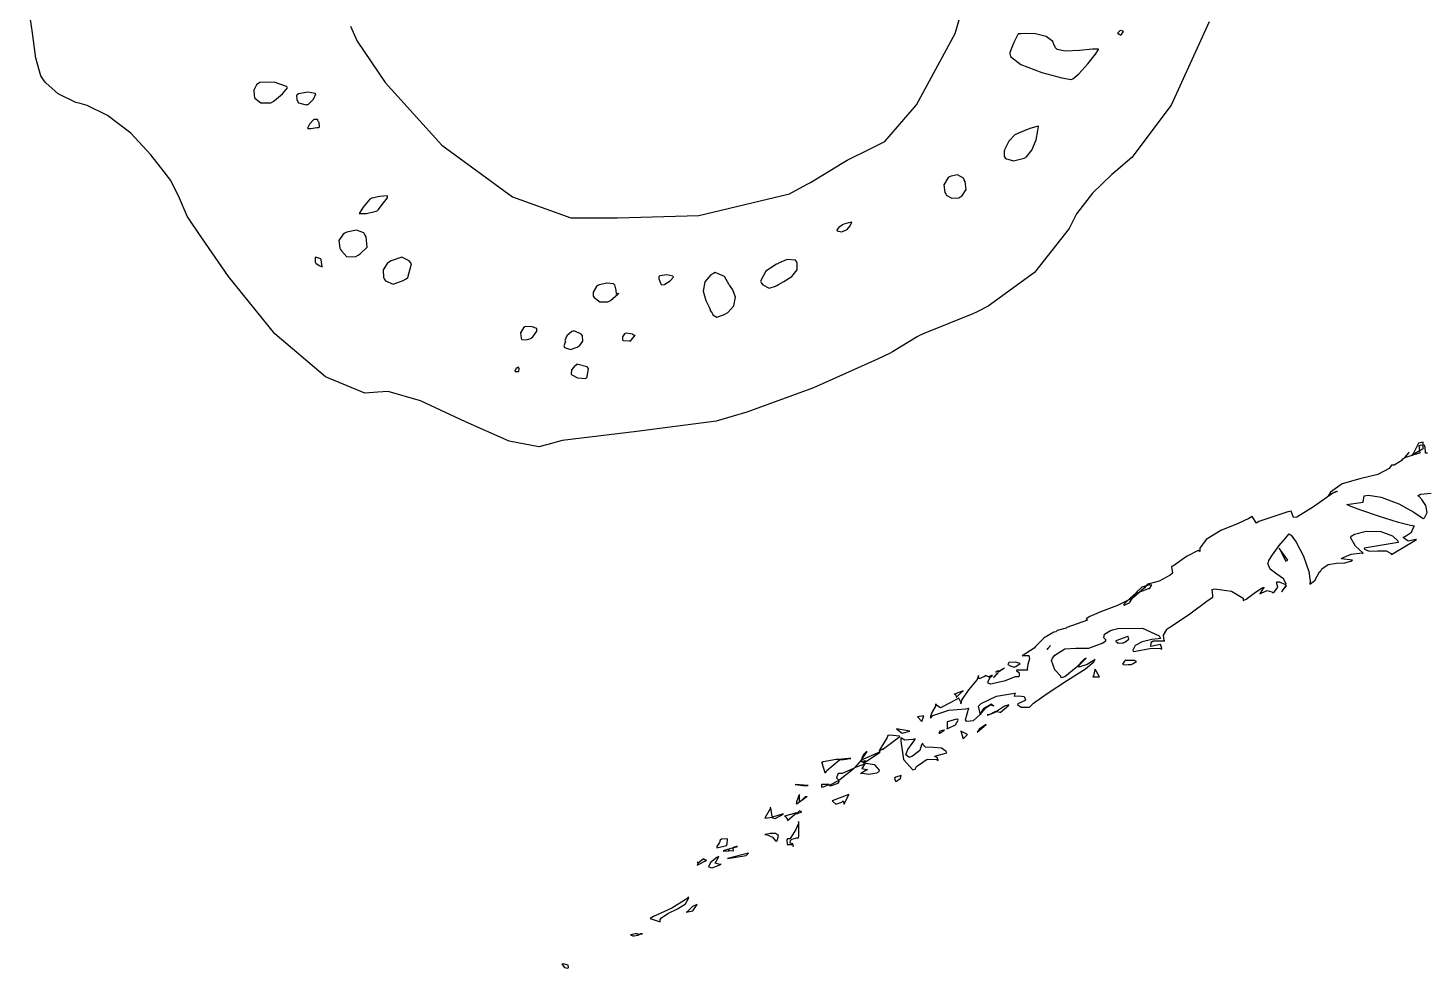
# Model space of a CAD drawing. Extents: x 51 to 306, y 22 to 311.
# Drawn here: x 74.02 to 119.29, y 215.64 to 246.08 of the extents above; entities that cross this region are included whole.
import ezdxf

# ---------------------------------------------------------------- set-up
doc = ezdxf.new("R2010")
doc.units = 0
doc.header["$MEASUREMENT"] = 0

msp = doc.modelspace()

# ---------------------------------------------------------------- linework, layer by layer
at = {"color": 7}
for points in [[(84.4543, 246.133), (84.6737, 245.652), (85.5775, 244.315), (87.4088, 242.276), (89.7033, 240.612), (91.5871, 239.925), (92.2154, 239.925), (93.0921, 239.925), (95.7255, 240.009), (98.6635, 240.709), (99.2367, 241.017), (99.3415, 241.071), (100.365, 241.698), (100.471, 241.759), (100.532, 241.795), (101.255, 242.156), (101.317, 242.182), (101.746, 242.401), (102.769, 243.584), (104.02, 245.896), (104.775, 248.513)], [(112.24, 246.271), (111.009, 243.572), (109.744, 241.883), (109.221, 241.44), (109.097, 241.336), (108.47, 240.722), (107.95, 240.057), (107.88, 239.925), (107.712, 239.582), (106.586, 238.157), (105.092, 237.067), (104.739, 236.89), (104.597, 236.82), (103.037, 236.194), (102.871, 236.115), (102.791, 236.07), (101.995, 235.585), (101.917, 235.549), (101.51, 235.347), (99.4435, 234.421), (97.2866, 233.635), (96.8375, 233.503), (96.2903, 233.345), (93.7189, 233.005), (91.3074, 232.719), (90.8403, 232.587), (90.5538, 232.514), (89.5876, 232.702), (88.1807, 233.328), (86.7269, 234.006), (85.6781, 234.301), (85.3362, 234.28), (84.9217, 234.255), (83.6429, 234.775), (82.0071, 236.172), (80.5092, 238.026), (79.5443, 239.419), (79.2346, 239.889), (79.1725, 239.987), (78.9245, 240.56), (78.6419, 241.133), (78.5633, 241.23), (78.4271, 241.42), (77.997, 241.972), (77.3451, 242.668), (76.5888, 243.245), (75.9354, 243.566), (75.7068, 243.629), (75.5646, 243.665), (74.9914, 243.946), (74.5945, 244.299), (74.5423, 244.369), (74.4375, 244.529), (74.2749, 245.102), (74.1578, 245.997), (74.0198, 246.925)], [(119.305, 232.304), (119.239, 232.304), (119.247, 232.358), (119.217, 232.561), (119.082, 232.572), (119.063, 232.551), (119.027, 232.551), (119.063, 232.304), (119.009, 232.296), (118.595, 232.173), (118.569, 232.164), (118.577, 232.173), (118.7, 232.322), (118.71, 232.34), (118.692, 232.322), (118.55, 232.146), (118.533, 232.128), (118.515, 232.128), (118.475, 232.092), (118.463, 232.092), (118.497, 232.092), (118.48, 232.066), (118.227, 231.915), (118.145, 231.915), (118.066, 231.815), (117.695, 231.614), (117.122, 231.476), (116.548, 231.312), (116.173, 231.049), (116.1, 230.929), (116.116, 230.955), (116.363, 231.079), (116.381, 231.069), (116.239, 231.009), (115.623, 230.568), (115.076, 230.233), (114.97, 230.223), (114.899, 230.434), (114.784, 230.408), (113.85, 230.091), (113.771, 230.047), (113.63, 230.258), (113.527, 230.188), (113.177, 230.033), (112.624, 229.8), (112.15, 229.515), (111.942, 229.228), (111.937, 229.129), (111.883, 229.157), (111.504, 228.962), (111.089, 228.662), (111.019, 228.636), (111.055, 228.424), (110.975, 228.363), (110.622, 228.169), (110.304, 228.08), (110.243, 228.071), (110.153, 227.947), (109.795, 227.637), (109.281, 227.375), (108.755, 227.178), (108.379, 227.015), (108.267, 226.942), (108.303, 226.906), (107.633, 226.66), (107.633, 226.66), (107.615, 226.643), (107.325, 226.563), (107.28, 226.519), (107.218, 226.511), (106.9, 226.334), (106.619, 226.052), (106.575, 225.99), (106.186, 225.742), (106.238, 225.757), (106.411, 225.761), (106.433, 225.645), (106.373, 225.465), (106.349, 225.324), (106.363, 225.285), (106.01, 225.285), (106.005, 225.268), (106.097, 225.192), (106.097, 225.09), (106.08, 225.072), (105.963, 225.072), (105.613, 224.928), (105.162, 224.834), (105.092, 224.86), (105.092, 224.914), (105.154, 225.056), (105.164, 225.072), (105.164, 225.072), (105.164, 225.072), (105.164, 225.072), (105.164, 225.072), (105.164, 225.1), (105.164, 225.108), (105.164, 225.108), (105.136, 225.082), (105.128, 225.072), (105.1, 225.072), (105.03, 225.1), (105.022, 225.108), (104.974, 225.074), (104.805, 225.002), (104.783, 225.09), (104.775, 225.108), (104.731, 224.985), (104.453, 224.649), (104.226, 224.312), (104.21, 224.19), (104.218, 224.23), (104.142, 224.375), (103.857, 224.23), (103.546, 224.068), (103.4, 224.16), (103.4, 224.19), (103.382, 224.117), (103.271, 223.909), (103.223, 223.777), (103.223, 223.731), (103.302, 223.811), (103.813, 223.984), (104.36, 224.032), (104.458, 224.05), (104.352, 223.661), (104.352, 223.661), (104.401, 223.634), (104.612, 223.654), (104.827, 223.842), (105.016, 224.064), (105.157, 224.161), (105.198, 224.154), (105.133, 224.154), (104.942, 224.036), (104.836, 223.865), (104.845, 223.838), (104.775, 224.12), (104.863, 224.208), (105.361, 224.438), (105.876, 224.526), (105.974, 224.543), (105.956, 224.526), (105.934, 224.445), (106.08, 224.447), (106.252, 224.434), (106.3, 224.325), (106.292, 224.296), (106.046, 224.19), (106.04, 224.174), (106.159, 224.086), (106.364, 224.084), (106.433, 224.084), (106.558, 224.211), (106.996, 224.531), (107.662, 224.954), (108.244, 225.331), (108.514, 225.549), (108.549, 225.637), (108.522, 225.603), (108.293, 225.461), (108.061, 225.389), (107.986, 225.389), (108.267, 225.672), (108.197, 225.637), (107.928, 225.355), (107.571, 225.072), (107.457, 225.036), (107.447, 225.09), (107.249, 225.288), (107.145, 225.594), (107.174, 225.672), (107.253, 225.765), (107.573, 225.974), (107.932, 225.994), (108.344, 225.995), (108.778, 226.154), (108.902, 226.237), (108.902, 226.237), (108.899, 226.263), (108.836, 226.334), (108.857, 226.446), (109.045, 226.564), (109.115, 226.59), (109.291, 226.634), (110.089, 226.647), (110.622, 226.395), (110.666, 226.307), (110.594, 226.3), (110.383, 226.271), (110.079, 226.201), (109.848, 226.079), (109.775, 225.928), (109.784, 225.884), (109.863, 225.893), (110.322, 225.986), (110.675, 225.99), (110.702, 225.954), (110.71, 225.99), (110.666, 226.113), (110.503, 226.078), (110.359, 226.044), (110.366, 226.168), (110.383, 226.201), (110.428, 226.228), (110.713, 226.237), (110.808, 226.237), (110.782, 226.248), (110.763, 226.418), (110.869, 226.598), (110.878, 226.624), (111.027, 226.704), (111.618, 227.11), (112.209, 227.551), (112.36, 227.648), (112.36, 227.71), (112.342, 227.878), (112.324, 227.894), (112.412, 227.912), (112.968, 227.838), (113.348, 227.616), (113.348, 227.542), (113.441, 227.584), (113.695, 227.78), (113.931, 227.94), (114.017, 227.965), (113.983, 227.914), (113.882, 227.754), (113.946, 227.784), (114.117, 227.861), (114.274, 227.823), (114.3, 227.788), (114.35, 227.809), (114.463, 227.966), (114.421, 228.116), (114.44, 228.141), (114.511, 228.141), (114.713, 228.053), (114.723, 228.035), (114.733, 228.079), (114.649, 228.236), (114.427, 228.393), (114.212, 228.557), (114.146, 228.731), (114.16, 228.776), (114.176, 228.838), (114.288, 229.019), (114.507, 229.315), (114.719, 229.572), (114.82, 229.686), (114.829, 229.694), (114.899, 229.65), (115.062, 229.427), (115.296, 228.976), (115.463, 228.479), (115.515, 228.169), (115.499, 228.071), (115.499, 228.071), (115.661, 228.191), (115.816, 228.468), (115.852, 228.494), (115.892, 228.56), (116.09, 228.709), (116.363, 228.75), (116.636, 228.753), (116.83, 228.808), (116.876, 228.847), (116.523, 228.883), (116.531, 228.91), (116.834, 229.037), (117.192, 229.077), (117.228, 229.059), (117.219, 229.086), (116.98, 229.301), (116.815, 229.573), (116.84, 229.622), (116.946, 229.686), (117.319, 229.784), (117.796, 229.769), (118.174, 229.628), (118.343, 229.474), (118.357, 229.412), (117.263, 229.235), (117.271, 229.204), (117.416, 229.139), (117.691, 229.143), (117.972, 229.142), (118.129, 229.063), (118.145, 229.023), (118.956, 229.518), (118.929, 229.509), (118.678, 229.46), (118.526, 229.57), (118.533, 229.588), (118.601, 229.62), (118.788, 229.752), (118.853, 229.902), (118.886, 229.941), (118.755, 229.966), (118.369, 230.066), (117.752, 230.255), (117.154, 230.462), (116.809, 230.595), (116.699, 230.646), (117.228, 230.717), (117.263, 230.929), (117.394, 230.949), (117.808, 230.882), (118.375, 230.664), (118.86, 230.393), (119.107, 230.232), (119.169, 230.188), (119.213, 230.218), (119.294, 230.383), (119.251, 230.612), (119.123, 230.813), (119.027, 230.911), (118.992, 230.929), (119.083, 230.98), (119.423, 231.018)]]:
    msp.add_lwpolyline(points, dxfattribs=at)
for points in [[(107.774, 244.405), (107.834, 244.432), (108.02, 244.595), (108.319, 244.912), (108.567, 245.223), (108.664, 245.375), (108.656, 245.393), (108.656, 245.394), (108.47, 245.394), (108.046, 245.345), (107.583, 245.328), (107.325, 245.376), (107.28, 245.427), (107.271, 245.437), (107.217, 245.551), (107.208, 245.569), (107.18, 245.64), (106.973, 245.798), (106.621, 245.888), (106.291, 245.897), (106.159, 245.886), (106.116, 245.886), (106.066, 245.886), (105.917, 245.609), (105.788, 245.278), (105.797, 245.251), (105.817, 245.149), (106.15, 244.897), (106.824, 244.63), (107.479, 244.463), (107.774, 244.405), (107.774, 244.405)], [(109.467, 245.956), (109.457, 245.974), (109.361, 245.992), (109.361, 245.992), (109.361, 245.992), (109.291, 245.914), (109.291, 245.886), (109.317, 245.886), (109.376, 245.85), (109.397, 245.85), (109.405, 245.868), (109.457, 245.948), (109.467, 245.956)], [(81.4557, 244.263), (81.4116, 244.237), (81.3234, 244.066), (81.3414, 243.876), (81.3513, 243.84), (81.3594, 243.805), (81.558, 243.651), (81.879, 243.655), (81.9506, 243.699), (81.9947, 243.727), (82.2579, 243.942), (82.4177, 244.14), (82.4096, 244.158), (82.3817, 244.184), (81.9848, 244.317), (81.5178, 244.307), (81.4557, 244.263)], [(83.3258, 243.946), (83.3162, 243.955), (83.0792, 243.996), (82.7705, 243.946), (82.7264, 243.91), (82.7084, 243.894), (82.7169, 243.761), (82.7624, 243.663), (82.7624, 243.663), (82.7705, 243.647), (83.0255, 243.585), (83.0432, 243.593), (83.0873, 243.603), (83.2637, 243.769), (83.3342, 243.938), (83.3258, 243.946)], [(83.396, 243.1), (83.3893, 243.114), (83.2803, 243.116), (83.2556, 243.1), (83.2376, 243.082), (83.1275, 242.959), (83.0696, 242.835), (83.0792, 242.817), (83.1674, 242.817), (83.366, 242.852), (83.4319, 242.852), (83.4485, 242.87), (83.4401, 243.012), (83.4319, 243.028), (83.4224, 243.038), (83.396, 243.085), (83.396, 243.1)], [(105.621, 241.899), (105.647, 241.847), (105.912, 241.777), (106.212, 241.847), (106.256, 241.865), (106.331, 241.902), (106.506, 242.115), (106.644, 242.456), (106.703, 242.758), (106.715, 242.888), (106.715, 242.888), (106.706, 242.897), (106.441, 242.819), (106.07, 242.668), (106.01, 242.641), (105.966, 242.624), (105.762, 242.416), (105.629, 242.156), (105.621, 242.112), (105.611, 242.095), (105.611, 241.917), (105.621, 241.899)], [(103.717, 240.701), (103.733, 240.666), (103.919, 240.568), (104.14, 240.578), (104.176, 240.594), (104.236, 240.63), (104.378, 240.851), (104.342, 241.107), (104.316, 241.16), (104.289, 241.213), (104.1, 241.318), (103.892, 241.282), (103.857, 241.264), (103.795, 241.23), (103.655, 240.997), (103.689, 240.745), (103.717, 240.701)], [(85.3362, 240.171), (85.3542, 240.189), (85.5225, 240.414), (85.6548, 240.576), (85.6548, 240.63), (85.6449, 240.64), (85.4026, 240.622), (85.1422, 240.568), (85.1256, 240.558), (85.0815, 240.532), (84.8653, 240.273), (84.7369, 240.065), (84.7369, 240.065), (84.7369, 240.065), (84.9697, 240.065), (85.2921, 240.145), (85.3362, 240.171)], [(84.9133, 239.396), (84.8857, 239.44), (84.6487, 239.533), (84.34, 239.466), (84.2779, 239.43), (84.2162, 239.404), (84.0754, 239.193), (84.11, 238.945), (84.1375, 238.901), (84.1636, 238.857), (84.34, 238.668), (84.6321, 238.679), (84.7027, 238.724), (84.7729, 238.768), (84.9919, 238.981), (84.9602, 239.309), (84.9133, 239.396)], [(100.189, 239.536), (100.203, 239.507), (100.347, 239.47), (100.488, 239.528), (100.506, 239.536), (100.524, 239.546), (100.62, 239.674), (100.682, 239.783), (100.682, 239.783), (100.682, 239.783), (100.568, 239.762), (100.417, 239.722), (100.401, 239.713), (100.373, 239.704), (100.255, 239.612), (100.189, 239.536), (100.189, 239.536)], [(83.5021, 238.584), (83.4926, 238.602), (83.3258, 238.654), (83.3258, 238.654), (83.3078, 238.638), (83.3162, 238.496), (83.3258, 238.478), (83.3342, 238.461), (83.4443, 238.381), (83.5381, 238.337), (83.5381, 238.337), (83.5381, 238.337), (83.5106, 238.567), (83.5021, 238.584)], [(86.3946, 238.478), (86.3589, 238.54), (86.1205, 238.65), (85.7772, 238.531), (85.689, 238.478), (85.6449, 238.452), (85.5126, 238.241), (85.5211, 237.993), (85.5486, 237.949), (85.5927, 237.888), (85.8354, 237.778), (86.166, 237.896), (86.2542, 237.949), (86.3148, 237.993), (86.4291, 238.434), (86.3946, 238.478)], [(96.1679, 236.82), (96.1842, 236.786), (96.3126, 236.714), (96.5288, 236.786), (96.5909, 236.82), (96.6706, 236.866), (96.865, 237.083), (96.9119, 237.359), (96.8333, 237.594), (96.7574, 237.71), (96.7313, 237.736), (96.7133, 237.754), (96.5592, 238.024), (96.2586, 238.157), (96.2021, 238.125), (96.121, 238.079), (95.9224, 237.859), (95.8716, 237.557), (95.9584, 237.247), (96.0603, 237.032), (96.096, 236.96), (96.096, 236.926), (96.1581, 236.838), (96.1679, 236.82)], [(98.2486, 237.736), (98.3051, 237.769), (98.4814, 237.863), (98.7379, 238.033), (98.9072, 238.249), (98.9129, 238.461), (98.884, 238.514), (98.8617, 238.558), (98.5834, 238.584), (98.3107, 238.46), (98.2846, 238.442), (98.2405, 238.426), (97.9001, 238.205), (97.7223, 237.873), (97.7554, 237.808), (97.7939, 237.754), (98.002, 237.654), (98.2045, 237.72), (98.2486, 237.736)], [(92.3216, 237.383), (92.3382, 237.349), (92.5202, 237.208), (92.7887, 237.208), (92.8508, 237.243), (92.8673, 237.253), (93.1058, 237.455), (93.1333, 237.49), (93.1238, 237.482), (93.0783, 237.455), (93.0631, 237.455), (93.0631, 237.455), (93.0533, 237.588), (93.0092, 237.756), (92.9929, 237.772), (92.9651, 237.79), (92.7544, 237.808), (92.5079, 237.754), (92.4638, 237.736), (92.4197, 237.702), (92.3135, 237.521), (92.3121, 237.393), (92.3216, 237.383)], [(94.5085, 237.772), (94.5127, 237.763), (94.6146, 237.772), (94.6146, 237.772), (94.6312, 237.782), (94.7953, 237.884), (94.9053, 238.004), (94.8972, 238.019), (94.8877, 238.037), (94.6933, 238.085), (94.4644, 238.046), (94.4383, 238.019), (94.4383, 237.958), (94.4989, 237.79), (94.5085, 237.772)], [(90.0987, 236.397), (90.0546, 236.371), (89.9527, 236.203), (89.9763, 236.036), (89.9943, 236.008), (90.0024, 235.992), (90.139, 235.974), (90.2931, 236.026), (90.3111, 236.044), (90.3552, 236.07), (90.4875, 236.262), (90.4875, 236.325), (90.4875, 236.345), (90.3319, 236.401), (90.1252, 236.407), (90.0987, 236.397)], [(91.3694, 235.762), (91.386, 235.727), (91.5719, 235.669), (91.7924, 235.736), (91.8284, 235.762), (91.8626, 235.789), (91.973, 235.93), (91.9607, 236.105), (91.9346, 236.149), (91.9247, 236.167), (91.7194, 236.255), (91.652, 236.255), (91.616, 236.247), (91.4619, 236.11), (91.3956, 235.956), (91.4054, 235.938), (91.4135, 235.922), (91.3599, 235.78), (91.3694, 235.762)], [(93.5923, 236.149), (93.5824, 236.167), (93.3718, 236.194), (93.3457, 236.185), (93.3277, 236.177), (93.2561, 236.079), (93.2586, 235.981), (93.2737, 235.972), (93.2822, 235.956), (93.4861, 235.948), (93.5221, 235.938), (93.5302, 235.956), (93.6445, 236.098), (93.6625, 236.115), (93.6569, 236.11), (93.6004, 236.141), (93.5923, 236.149)], [(89.8881, 235.09), (89.8881, 235.09), (89.8342, 235.066), (89.8179, 235.056), (89.8179, 235.056), (89.7724, 234.968), (89.7819, 234.95), (89.8081, 234.95), (89.8673, 234.95), (89.8881, 234.95), (89.9005, 234.957), (89.9142, 235.034), (89.8881, 235.09), (89.8881, 235.09)], [(91.616, 234.844), (91.616, 234.844), (91.7967, 234.743), (92.0669, 234.731), (92.111, 234.774), (92.1191, 234.792), (92.1537, 235.04), (92.1452, 235.056), (92.1177, 235.1), (91.7843, 235.188), (91.7582, 235.162), (91.7222, 235.144), (91.6065, 235.004), (91.598, 234.862), (91.616, 234.844)], [(119.169, 232.657), (119.166, 232.663), (119.018, 232.632), (118.85, 232.306), (118.816, 232.234), (118.832, 232.261), (119.125, 232.436), (119.169, 232.445), (119.169, 232.657)], [(114.793, 228.847), (114.512, 229.235), (114.723, 228.812), (114.793, 228.847)], [(109.467, 227.401), (109.491, 227.383), (109.66, 227.459), (109.819, 227.701), (109.854, 227.754), (109.819, 227.736), (109.502, 227.445), (109.467, 227.401)], [(109.854, 227.754), (109.889, 227.78), (110.278, 227.922), (110.313, 227.93), (110.322, 227.94), (110.374, 228.027), (110.383, 228.035), (110.322, 228.045), (110.065, 227.975), (109.881, 227.798), (109.854, 227.754)], [(114.723, 228.035), (114.723, 227.983), (114.609, 227.852), (114.583, 227.824), (114.617, 227.852), (114.731, 228.027), (114.723, 228.035)], [(109.608, 226.377), (109.221, 226.237), (109.221, 226.219), (109.303, 226.162), (109.426, 226.167), (109.467, 226.167), (109.511, 226.184), (109.642, 226.286), (109.621, 226.373), (109.608, 226.377)], [(106.998, 225.954), (107.023, 225.989), (107.103, 226.086), (107.024, 225.987), (106.998, 225.954)], [(105.727, 225.461), (105.727, 225.461), (105.806, 225.425), (105.932, 225.381), (105.94, 225.389), (105.989, 225.404), (106.128, 225.495), (105.978, 225.545), (105.755, 225.534), (105.723, 225.463), (105.727, 225.461)], [(109.538, 225.601), (109.507, 225.577), (109.436, 225.481), (109.493, 225.453), (109.616, 225.463), (109.696, 225.471), (109.714, 225.461), (109.759, 225.483), (109.889, 225.567), (109.824, 225.597), (109.659, 225.594), (109.554, 225.593), (109.538, 225.601)], [(105.128, 225.036), (105.136, 225.046), (105.224, 225.1), (105.234, 225.108), (105.206, 225.108), (105.128, 225.036), (105.128, 225.036)], [(105.41, 225.178), (105.392, 225.17), (105.277, 225.046), (105.268, 225.036), (105.286, 225.054), (105.379, 225.178), (105.41, 225.178)], [(105.41, 225.249), (105.392, 225.249), (105.343, 225.223), (105.394, 225.242), (105.41, 225.249)], [(105.41, 225.249), (105.41, 225.213), (105.427, 225.231), (105.603, 225.346), (105.621, 225.355), (105.595, 225.338), (105.456, 225.249), (105.41, 225.249)], [(108.479, 225.072), (108.692, 225.072), (108.549, 225.319), (108.54, 225.293), (108.496, 225.1), (108.479, 225.072)], [(104.069, 224.403), (104.078, 224.42), (104.246, 224.597), (104.282, 224.613), (103.999, 224.507), (104.005, 224.511), (104.046, 224.482), (104.06, 224.412), (104.069, 224.403)], [(105.268, 224.12), (105.259, 224.13), (105.172, 224.182), (105.164, 224.19), (105.172, 224.182), (105.259, 224.13), (105.268, 224.12)], [(105.34, 223.944), (105.374, 223.944), (105.471, 223.926), (105.481, 223.908), (105.763, 224.154), (105.759, 224.161), (105.617, 224.116), (105.392, 223.971), (105.34, 223.944)], [(103.011, 223.802), (102.799, 223.767), (102.941, 223.625), (103.011, 223.802)], [(103.787, 223.415), (103.787, 223.415), (103.753, 223.388), (103.753, 223.379), (103.805, 223.406), (104.033, 223.512), (104.118, 223.664), (104.105, 223.697), (104.033, 223.689), (103.761, 223.609), (103.759, 223.438), (103.787, 223.415)], [(105.34, 223.944), (105.312, 223.935), (105.121, 223.838), (105.058, 223.838), (105.084, 223.829), (105.322, 223.927), (105.34, 223.944)], [(102.552, 223.308), (102.129, 223.379), (102.306, 223.238), (102.552, 223.308)], [(103.504, 223.238), (103.522, 223.248), (103.663, 223.336), (103.681, 223.344), (103.655, 223.336), (103.527, 223.304), (103.499, 223.243), (103.504, 223.238)], [(104.282, 223.062), (104.422, 223.202), (104.21, 223.308), (104.282, 223.062)], [(104.739, 223.272), (105.022, 223.521), (104.811, 223.379), (104.739, 223.272)], [(101.67, 222.709), (102.235, 223.132), (102.225, 223.141), (101.907, 223.177), (101.847, 223.168), (101.819, 223.106), (101.59, 222.709), (101.564, 222.673), (101.706, 222.743), (101.67, 222.709)], [(102.729, 222.074), (102.773, 222.162), (103.112, 222.4), (103.434, 222.392), (103.47, 222.356), (103.478, 222.37), (103.443, 222.454), (103.364, 222.487), (103.364, 222.497), (103.753, 222.603), (103.737, 222.651), (103.58, 222.757), (103.31, 222.775), (103.066, 222.787), (102.971, 222.891), (102.975, 222.92), (102.939, 222.867), (102.883, 222.679), (102.642, 222.497), (102.552, 222.462), (102.52, 222.462), (102.425, 222.537), (102.494, 222.709), (102.636, 222.909), (102.719, 223.027), (102.729, 223.062), (102.649, 223.038), (102.394, 223.013), (102.288, 223.08), (102.27, 223.096), (102.26, 222.982), (102.354, 222.388), (102.653, 222.06), (102.729, 222.074)], [(99.8361, 221.967), (99.8707, 222.03), (100.285, 222.374), (100.329, 222.39), (100.171, 222.39), (99.7479, 222.312), (99.6957, 222.286), (99.7095, 222.286), (99.7521, 222.141), (99.8086, 221.973), (99.8361, 221.967)], [(100.329, 222.39), (100.408, 222.39), (100.63, 222.418), (100.648, 222.426), (100.568, 222.426), (100.356, 222.4), (100.329, 222.39)], [(100.965, 221.933), (101.023, 221.949), (101.224, 221.915), (101.491, 221.961), (101.564, 222.003), (101.574, 222.045), (101.424, 222.212), (101.123, 222.26), (101.071, 222.286), (101.141, 222.322), (101.572, 222.612), (101.6, 222.639), (100.965, 222.356), (100.965, 222.356), (100.991, 222.33), (101.001, 222.32), (101.028, 222.32), (101.114, 222.356), (101.085, 222.301), (101.071, 222.286), (101.053, 222.286), (101.013, 222.32), (101.001, 222.32), (101.001, 222.32), (100.995, 222.352), (101.001, 222.356), (101.001, 222.356), (101.001, 222.382), (101.001, 222.39), (100.983, 222.364), (100.78, 222.136), (100.754, 222.11), (100.78, 222.127), (101.071, 222.242), (101.107, 222.25), (101.074, 222.221), (101.005, 222.097), (101.114, 222.079), (101.184, 222.067), (101.021, 221.964), (100.965, 221.933)], [(101.001, 222.39), (101.017, 222.408), (101.159, 222.612), (101.177, 222.639), (101.148, 222.639), (101.061, 222.554), (101.001, 222.432), (101.001, 222.39)], [(100.259, 221.933), (100.23, 221.917), (100.179, 221.801), (100.25, 221.73), (100.259, 221.721), (100.303, 221.748), (100.71, 222.075), (100.754, 222.11), (100.71, 222.092), (100.371, 221.933), (100.259, 221.933)], [(102.059, 221.791), (102.093, 221.685), (102.128, 221.685), (102.208, 221.757), (102.235, 221.757), (102.254, 221.773), (102.279, 221.867), (102.103, 221.819), (102.059, 221.791)], [(99.271, 221.544), (98.848, 221.58), (99.0946, 221.544), (99.271, 221.544)], [(99.9423, 221.58), (99.8802, 221.58), (99.7409, 221.58), (99.6957, 221.58), (99.6957, 221.562), (99.6957, 221.523), (99.6957, 221.508), (99.756, 221.508), (99.9243, 221.572), (99.9423, 221.58)], [(99.6957, 221.474), (99.6957, 221.474), (99.6957, 221.474), (99.6957, 221.474), (99.6957, 221.474), (99.6957, 221.474), (99.6957, 221.474)], [(100.259, 221.721), (100.232, 221.704), (99.9684, 221.554), (99.9423, 221.544), (100.021, 221.544), (100.232, 221.625), (100.259, 221.651), (100.266, 221.664), (100.261, 221.721), (100.259, 221.721)], [(98.884, 220.945), (98.8921, 220.955), (98.9803, 221.007), (98.9901, 221.015), (98.9901, 221.262), (98.9623, 221.228), (98.884, 221.017), (98.884, 220.945)], [(98.884, 220.945), (98.884, 220.945), (98.884, 220.945), (98.884, 220.945)], [(99.2367, 221.192), (99.2269, 221.184), (99.0244, 221.043), (98.9901, 221.015), (99.0244, 221.043), (99.1828, 221.192), (99.2367, 221.192)], [(100.401, 221.051), (100.435, 220.945), (100.578, 221.262), (100.048, 221.051), (100.065, 221.033), (100.157, 220.945), (100.353, 221.011), (100.401, 221.051)], [(98.1082, 220.522), (98.0983, 220.548), (98.0542, 220.822), (98.0362, 220.839), (98.0447, 220.813), (97.8778, 220.514), (97.8599, 220.486), (98.1082, 220.522)], [(98.461, 220.627), (98.1082, 220.522), (98.1163, 220.506), (98.2031, 220.482), (98.4003, 220.585), (98.461, 220.627)], [(98.6014, 220.416), (98.884, 220.663), (98.4952, 220.556), (98.5213, 220.556), (98.6014, 220.452), (98.6014, 220.416)], [(98.9901, 220.733), (98.884, 220.627), (99.0604, 220.698), (98.9901, 220.733)], [(98.6716, 219.817), (98.6014, 219.817), (98.5781, 219.785), (98.5834, 219.636), (98.728, 219.64), (98.7778, 219.64), (98.7683, 219.658), (98.6882, 219.684), (98.6938, 219.764), (98.7076, 219.781), (98.7337, 219.808), (98.8991, 219.851), (98.9542, 219.851), (98.9623, 219.905), (98.9623, 220.336), (98.9542, 220.38), (98.9542, 220.317), (98.866, 220.125), (98.7062, 219.861), (98.6716, 219.817)], [(96.6251, 219.604), (96.6417, 219.656), (96.6516, 219.825), (96.4653, 219.807), (96.4145, 219.781), (96.4145, 219.781), (96.4008, 219.698), (96.3083, 219.575), (96.3083, 219.534), (96.6251, 219.604)], [(96.8375, 219.534), (96.9779, 219.568), (96.9518, 219.578), (96.8375, 219.545), (96.8375, 219.534)], [(98.2486, 219.745), (98.2719, 219.786), (98.3065, 219.932), (98.2126, 219.997), (98.0391, 219.989), (97.904, 219.965), (97.8599, 219.957), (97.9181, 219.964), (98.1068, 219.878), (98.2073, 219.753), (98.2486, 219.745)], [(98.7778, 219.568), (98.7806, 219.571), (98.7778, 219.604), (98.7778, 219.604), (98.7778, 219.604), (98.782, 219.574), (98.7778, 219.568)], [(95.8854, 219.181), (95.8674, 219.165), (95.7171, 219.049), (95.709, 219.039), (95.709, 219.039), (95.6814, 218.979), (95.673, 218.969), (95.7337, 219.003), (95.9196, 219.103), (95.9778, 219.129), (95.9347, 219.129), (95.8882, 219.166), (95.8854, 219.181)], [(96.4487, 219.005), (96.4036, 218.995), (96.2547, 219.037), (96.351, 219.207), (96.3785, 219.251), (96.3069, 219.212), (96.1111, 219.054), (96.0438, 218.917), (96.1595, 218.885), (96.3814, 218.966), (96.4487, 219.005)], [(96.6971, 219.464), (96.7285, 219.449), (96.8456, 219.433), (96.8375, 219.509), (96.8375, 219.534), (96.5207, 219.428), (96.562, 219.428), (96.6872, 219.42), (96.701, 219.46), (96.6971, 219.464)], [(97.2605, 219.287), (97.3307, 219.358), (96.6611, 219.181), (97.2605, 219.287)], [(95.709, 219.039), (95.709, 219.042), (95.6691, 219.067), (95.7047, 219.038), (95.709, 219.039)], [(94.4742, 217.205), (94.5212, 217.267), (94.7265, 217.401), (95.0376, 217.55), (95.2969, 217.712), (95.3946, 217.891), (95.3904, 217.946), (95.3368, 217.876), (94.8531, 217.581), (94.2619, 217.303), (94.1557, 217.241), (94.4742, 217.135), (94.4742, 217.205)], [(95.5326, 217.488), (95.673, 217.7), (95.673, 217.7), (95.5227, 217.629), (95.3463, 217.461), (95.3202, 217.452), (95.5326, 217.488)], [(93.7687, 216.712), (93.7853, 216.712), (93.8294, 216.738), (93.8389, 216.746), (93.8389, 216.746), (93.8749, 216.746), (93.8749, 216.746), (93.8749, 216.746), (93.9091, 216.746), (93.9091, 216.746), (93.9091, 216.746), (93.8555, 216.746), (93.8389, 216.746), (93.8389, 216.746), (93.7853, 216.721), (93.7687, 216.712), (93.7687, 216.721), (93.7412, 216.746), (93.7327, 216.746), (93.6791, 216.746), (93.5221, 216.712), (93.5221, 216.712), (93.5923, 216.676), (93.6364, 216.676), (93.7507, 216.703), (93.7687, 216.712)], [(91.5099, 215.653), (91.5099, 215.653), (91.4961, 215.733), (91.3349, 215.779), (91.2992, 215.76), (91.3074, 215.751), (91.3776, 215.653), (91.4936, 215.638), (91.5099, 215.653)]]:
    msp.add_lwpolyline(points, close=True, dxfattribs=at)

doc.saveas('drawing.dxf')
